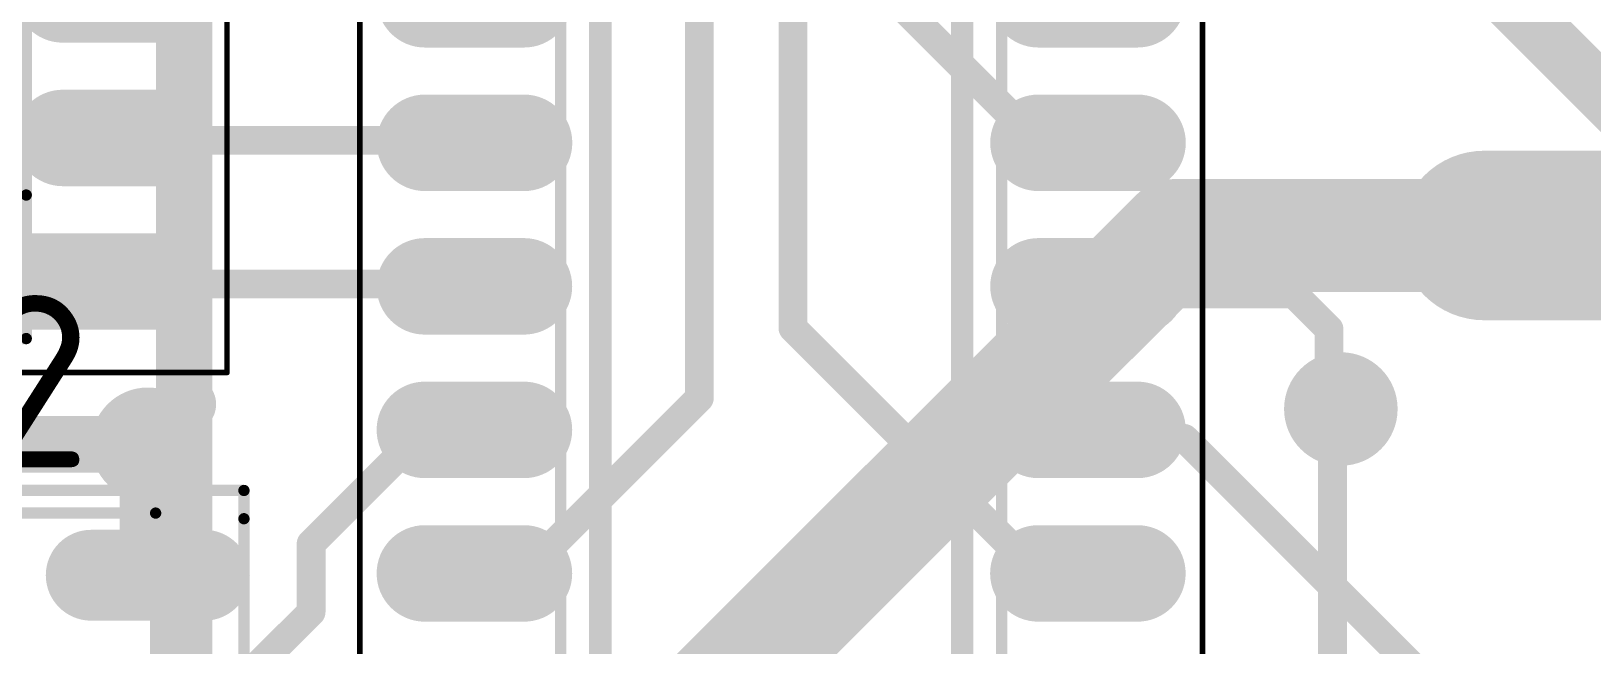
# Model space of a CAD drawing. Header units: inches. Extents: x 0 to 220, y 0 to 115.
# Drawn here: x 107.57 to 121.37, y 75.66 to 81.09 of the extents above; entities that cross this region are included whole.
import ezdxf

# ---------------------------------------------------------------- set-up
doc = ezdxf.new("R2010")
doc.units = ezdxf.units.IN
for name, color, linetype in [('Bottom Layer- Bottom', 5, 'Continuous'), ('Bottom Solder- Bot Mask', 6, 'Continuous'), ('Mechanical 13', 56, 'Continuous'), ('Mechanical 15', 56, 'Continuous'), ('Top Layer- Top', 1, 'Continuous'), ('Top Overlay- Top Silk', 2, 'Continuous'), ('Top Paste- Top Paste', 8, 'Continuous'), ('Top Solder- Top Mask', 216, 'Continuous')]:
    doc.layers.add(name, color=color, linetype=linetype)
doc.styles.add('GOST type B', font='', dxfattribs={"height": 0.2})
doc.styles.get('GOST type B').set_extended_font_data('GOST type B')

# ---------------------------------------------------------------- blocks, each defined once
blk = doc.blocks.new('16_SOIC_41')
at = {"layer": 'Top Layer- Top'}
blk.add_hatch(color=7, dxfattribs=at).paths.add_polyline_path([(-3.475, 4.77), (-1.95, 4.77), (-1.95, 4.12), (-3.475, 4.12)])
h = blk.add_hatch(color=7, dxfattribs=at)
edge = h.paths.add_edge_path()
edge.add_arc((-3.15, 3.175), 0.325, 90, 270)
edge.add_line((-3.15, 2.85), (-2.275, 2.85))
edge.add_arc((-2.275, 3.175), 0.325, 270, 450)
edge.add_line((-2.275, 3.5), (-3.15, 3.5))
at = {"layer": 'Top Paste- Top Paste'}
blk.add_hatch(color=7, dxfattribs=at).paths.add_polyline_path([(-3.475, 4.77), (-1.95, 4.77), (-1.95, 4.12), (-3.475, 4.12)])
h = blk.add_hatch(color=7, dxfattribs=at)
edge = h.paths.add_edge_path()
edge.add_arc((-3.15, 3.175), 0.325, 90, 270)
edge.add_line((-3.15, 2.85), (-2.275, 2.85))
edge.add_arc((-2.275, 3.175), 0.325, 270, 450)
edge.add_line((-2.275, 3.5), (-3.15, 3.5))
at = {"layer": 'Top Solder- Top Mask'}
blk.add_hatch(color=7, dxfattribs=at).paths.add_polyline_path([(-3.576, 4.872), (-1.848, 4.872), (-1.848, 4.018), (-3.576, 4.018)])
h = blk.add_hatch(color=7, dxfattribs=at)
edge = h.paths.add_edge_path()
edge.add_arc((-3.15, 3.175), 0.427, 90, 270)
edge.add_line((-3.15, 2.748), (-2.275, 2.748))
edge.add_arc((-2.275, 3.175), 0.427, 270, 450)
edge.add_line((-2.275, 3.602), (-3.15, 3.602))
h = blk.add_hatch(color=7, dxfattribs=at)
edge = h.paths.add_edge_path()
edge.add_arc((-3.149, 1.905), 0.427, 90, 270)
edge.add_line((-3.149, 1.478), (-2.274, 1.478))
edge.add_arc((-2.274, 1.905), 0.427, 270, 450)
edge.add_line((-2.274, 2.332), (-3.149, 2.332))
at = {"layer": 'Mechanical 13'}
for points in [[(1.95, 4.95, 0.1, 0.1, 0), (-1.95, 4.95, 0.1, 0.1, 0)], [(-1.95, 4.95, 0.1, 0.1, 0), (-1.95, -4.95, 0.1, 0.1, 0)], [(-0.68, 4.95, 0.1, 0.1, 0), (-1.95, 3.68, 0.1, 0.1, 0)]]:
    blk.add_lwpolyline(points, format="xyseb", dxfattribs=at)
for points in [[(-1.975, 4.95, 0.05, 0.05, 1), (-1.925, 4.95, 0.05, 0.05, 1)], [(-1.975, 4.95, 0.05, 0.05, 1), (-1.925, 4.95, 0.05, 0.05, 1)], [(-1.975, 3.68, 0.05, 0.05, 1), (-1.925, 3.68, 0.05, 0.05, 1)]]:
    blk.add_lwpolyline(points, format="xyseb", close=True, dxfattribs=at)
at = {"layer": 'Mechanical 15'}
for points in [[(3.725, 5.25, 0.05, 0.05, 0), (-3.725, 5.25, 0.05, 0.05, 0)], [(-3.725, -5.25, 0.05, 0.05, 0), (-3.725, 5.25, 0.05, 0.05, 0)]]:
    blk.add_lwpolyline(points, format="xyseb", dxfattribs=at)
blk.add_lwpolyline([(-3.737, 5.25, 0.025, 0.025, 1), (-3.712, 5.25, 0.025, 0.025, 1)], format="xyseb", close=True, dxfattribs=at)
blk.add_lwpolyline([(-3.737, 5.25, 0.025, 0.025, 1), (-3.712, 5.25, 0.025, 0.025, 1)], format="xyseb", close=True, dxfattribs=at)
blk = doc.blocks.new('16_SOIC_151')
at = {"layer": 'Top Layer- Top'}
h = blk.add_hatch(color=7, dxfattribs=at)
edge = h.paths.add_edge_path()
edge.add_arc((-3.149, 3.175), 0.325, 90, 270)
edge.add_line((-3.149, 2.85), (-2.274, 2.85))
edge.add_arc((-2.274, 3.175), 0.325, 270, 450)
edge.add_line((-2.274, 3.5), (-3.149, 3.5))
h = blk.add_hatch(color=7, dxfattribs=at)
edge = h.paths.add_edge_path()
edge.add_arc((2.274, 3.175), 0.325, 90, 270)
edge.add_line((2.274, 2.85), (3.149, 2.85))
edge.add_arc((3.149, 3.175), 0.325, 270, 450)
edge.add_line((3.149, 3.5), (2.274, 3.5))
h = blk.add_hatch(color=7, dxfattribs=at)
edge = h.paths.add_edge_path()
edge.add_arc((-3.149, 1.905), 0.325, 90, 270)
edge.add_line((-3.149, 1.58), (-2.274, 1.58))
edge.add_arc((-2.274, 1.905), 0.325, 270, 450)
edge.add_line((-2.274, 2.23), (-3.149, 2.23))
h = blk.add_hatch(color=7, dxfattribs=at)
edge = h.paths.add_edge_path()
edge.add_arc((2.275, 1.905), 0.325, 90, 270)
edge.add_line((2.275, 1.58), (3.15, 1.58))
edge.add_arc((3.15, 1.905), 0.325, 270, 450)
edge.add_line((3.15, 2.23), (2.275, 2.23))
h = blk.add_hatch(color=7, dxfattribs=at)
edge = h.paths.add_edge_path()
edge.add_arc((-3.15, 0.635), 0.325, 90, 270)
edge.add_line((-3.15, 0.31), (-2.275, 0.31))
edge.add_arc((-2.275, 0.635), 0.325, 270, 450)
edge.add_line((-2.275, 0.96), (-3.15, 0.96))
h = blk.add_hatch(color=7, dxfattribs=at)
edge = h.paths.add_edge_path()
edge.add_arc((2.275, 0.635), 0.325, 90, 270)
edge.add_line((2.275, 0.31), (3.15, 0.31))
edge.add_arc((3.15, 0.635), 0.325, 270, 450)
edge.add_line((3.15, 0.96), (2.275, 0.96))
h = blk.add_hatch(color=7, dxfattribs=at)
edge = h.paths.add_edge_path()
edge.add_arc((-3.15, -0.635), 0.325, 90, 270)
edge.add_line((-3.15, -0.96), (-2.275, -0.96))
edge.add_arc((-2.275, -0.635), 0.325, 270, 450)
edge.add_line((-2.275, -0.31), (-3.15, -0.31))
h = blk.add_hatch(color=7, dxfattribs=at)
edge = h.paths.add_edge_path()
edge.add_arc((2.275, -0.635), 0.325, 90, 270)
edge.add_line((2.275, -0.96), (3.15, -0.96))
edge.add_arc((3.15, -0.635), 0.325, 270, 450)
edge.add_line((3.15, -0.31), (2.275, -0.31))
h = blk.add_hatch(color=7, dxfattribs=at)
edge = h.paths.add_edge_path()
edge.add_arc((-3.15, -1.905), 0.325, 90, 270)
edge.add_line((-3.15, -2.23), (-2.275, -2.23))
edge.add_arc((-2.275, -1.905), 0.325, 270, 450)
edge.add_line((-2.275, -1.58), (-3.15, -1.58))
h = blk.add_hatch(color=7, dxfattribs=at)
edge = h.paths.add_edge_path()
edge.add_arc((2.274, -1.905), 0.325, 90, 270)
edge.add_line((2.274, -2.23), (3.149, -2.23))
edge.add_arc((3.149, -1.905), 0.325, 270, 450)
edge.add_line((3.149, -1.58), (2.274, -1.58))
at = {"layer": 'Top Paste- Top Paste'}
h = blk.add_hatch(color=7, dxfattribs=at)
edge = h.paths.add_edge_path()
edge.add_arc((-3.149, 3.175), 0.325, 90, 270)
edge.add_line((-3.149, 2.85), (-2.274, 2.85))
edge.add_arc((-2.274, 3.175), 0.325, 270, 450)
edge.add_line((-2.274, 3.5), (-3.149, 3.5))
h = blk.add_hatch(color=7, dxfattribs=at)
edge = h.paths.add_edge_path()
edge.add_arc((2.274, 3.175), 0.325, 90, 270)
edge.add_line((2.274, 2.85), (3.149, 2.85))
edge.add_arc((3.149, 3.175), 0.325, 270, 450)
edge.add_line((3.149, 3.5), (2.274, 3.5))
h = blk.add_hatch(color=7, dxfattribs=at)
edge = h.paths.add_edge_path()
edge.add_arc((-3.149, 1.905), 0.325, 90, 270)
edge.add_line((-3.149, 1.58), (-2.274, 1.58))
edge.add_arc((-2.274, 1.905), 0.325, 270, 450)
edge.add_line((-2.274, 2.23), (-3.149, 2.23))
h = blk.add_hatch(color=7, dxfattribs=at)
edge = h.paths.add_edge_path()
edge.add_arc((2.275, 1.905), 0.325, 90, 270)
edge.add_line((2.275, 1.58), (3.15, 1.58))
edge.add_arc((3.15, 1.905), 0.325, 270, 450)
edge.add_line((3.15, 2.23), (2.275, 2.23))
h = blk.add_hatch(color=7, dxfattribs=at)
edge = h.paths.add_edge_path()
edge.add_arc((-3.15, 0.635), 0.325, 90, 270)
edge.add_line((-3.15, 0.31), (-2.275, 0.31))
edge.add_arc((-2.275, 0.635), 0.325, 270, 450)
edge.add_line((-2.275, 0.96), (-3.15, 0.96))
h = blk.add_hatch(color=7, dxfattribs=at)
edge = h.paths.add_edge_path()
edge.add_arc((2.275, 0.635), 0.325, 90, 270)
edge.add_line((2.275, 0.31), (3.15, 0.31))
edge.add_arc((3.15, 0.635), 0.325, 270, 450)
edge.add_line((3.15, 0.96), (2.275, 0.96))
h = blk.add_hatch(color=7, dxfattribs=at)
edge = h.paths.add_edge_path()
edge.add_arc((-3.15, -0.635), 0.325, 90, 270)
edge.add_line((-3.15, -0.96), (-2.275, -0.96))
edge.add_arc((-2.275, -0.635), 0.325, 270, 450)
edge.add_line((-2.275, -0.31), (-3.15, -0.31))
h = blk.add_hatch(color=7, dxfattribs=at)
edge = h.paths.add_edge_path()
edge.add_arc((2.275, -0.635), 0.325, 90, 270)
edge.add_line((2.275, -0.96), (3.15, -0.96))
edge.add_arc((3.15, -0.635), 0.325, 270, 450)
edge.add_line((3.15, -0.31), (2.275, -0.31))
h = blk.add_hatch(color=7, dxfattribs=at)
edge = h.paths.add_edge_path()
edge.add_arc((-3.15, -1.905), 0.325, 90, 270)
edge.add_line((-3.15, -2.23), (-2.275, -2.23))
edge.add_arc((-2.275, -1.905), 0.325, 270, 450)
edge.add_line((-2.275, -1.58), (-3.15, -1.58))
h = blk.add_hatch(color=7, dxfattribs=at)
edge = h.paths.add_edge_path()
edge.add_arc((2.274, -1.905), 0.325, 90, 270)
edge.add_line((2.274, -2.23), (3.149, -2.23))
edge.add_arc((3.149, -1.905), 0.325, 270, 450)
edge.add_line((3.149, -1.58), (2.274, -1.58))
at = {"layer": 'Top Solder- Top Mask'}
h = blk.add_hatch(color=7, dxfattribs=at)
edge = h.paths.add_edge_path()
edge.add_arc((-3.149, 3.175), 0.427, 90, 270)
edge.add_line((-3.149, 2.748), (-2.274, 2.748))
edge.add_arc((-2.274, 3.175), 0.427, 270, 450)
edge.add_line((-2.274, 3.602), (-3.149, 3.602))
h = blk.add_hatch(color=7, dxfattribs=at)
edge = h.paths.add_edge_path()
edge.add_arc((2.274, 3.175), 0.427, 90, 270)
edge.add_line((2.274, 2.748), (3.149, 2.748))
edge.add_arc((3.149, 3.175), 0.427, 270, 450)
edge.add_line((3.149, 3.602), (2.274, 3.602))
h = blk.add_hatch(color=7, dxfattribs=at)
edge = h.paths.add_edge_path()
edge.add_arc((-3.149, 1.905), 0.427, 90, 270)
edge.add_line((-3.149, 1.478), (-2.274, 1.478))
edge.add_arc((-2.274, 1.905), 0.427, 270, 450)
edge.add_line((-2.274, 2.332), (-3.149, 2.332))
h = blk.add_hatch(color=7, dxfattribs=at)
edge = h.paths.add_edge_path()
edge.add_arc((2.275, 1.905), 0.427, 90, 270)
edge.add_line((2.275, 1.478), (3.15, 1.478))
edge.add_arc((3.15, 1.905), 0.427, 270, 450)
edge.add_line((3.15, 2.332), (2.275, 2.332))
h = blk.add_hatch(color=7, dxfattribs=at)
edge = h.paths.add_edge_path()
edge.add_arc((-3.15, 0.635), 0.427, 90, 270)
edge.add_line((-3.15, 0.208), (-2.275, 0.208))
edge.add_arc((-2.275, 0.635), 0.427, 270, 450)
edge.add_line((-2.275, 1.062), (-3.15, 1.062))
h = blk.add_hatch(color=7, dxfattribs=at)
edge = h.paths.add_edge_path()
edge.add_arc((2.275, 0.635), 0.427, 90, 270)
edge.add_line((2.275, 0.208), (3.15, 0.208))
edge.add_arc((3.15, 0.635), 0.427, 270, 450)
edge.add_line((3.15, 1.062), (2.275, 1.062))
h = blk.add_hatch(color=7, dxfattribs=at)
edge = h.paths.add_edge_path()
edge.add_arc((-3.15, -0.635), 0.427, 90, 270)
edge.add_line((-3.15, -1.062), (-2.275, -1.062))
edge.add_arc((-2.275, -0.635), 0.427, 270, 450)
edge.add_line((-2.275, -0.208), (-3.15, -0.208))
h = blk.add_hatch(color=7, dxfattribs=at)
edge = h.paths.add_edge_path()
edge.add_arc((2.275, -0.635), 0.427, 90, 270)
edge.add_line((2.275, -1.062), (3.15, -1.062))
edge.add_arc((3.15, -0.635), 0.427, 270, 450)
edge.add_line((3.15, -0.208), (2.275, -0.208))
h = blk.add_hatch(color=7, dxfattribs=at)
edge = h.paths.add_edge_path()
edge.add_arc((-3.15, -1.905), 0.427, 90, 270)
edge.add_line((-3.15, -2.332), (-2.275, -2.332))
edge.add_arc((-2.275, -1.905), 0.427, 270, 450)
edge.add_line((-2.275, -1.478), (-3.15, -1.478))
h = blk.add_hatch(color=7, dxfattribs=at)
edge = h.paths.add_edge_path()
edge.add_arc((2.274, -1.905), 0.427, 90, 270)
edge.add_line((2.274, -2.332), (3.149, -2.332))
edge.add_arc((3.149, -1.905), 0.427, 270, 450)
edge.add_line((3.149, -1.478), (2.274, -1.478))
at = {"layer": 'Mechanical 13'}
for points in [[(-1.95, 4.95, 0.1, 0.1, 0), (-1.95, -4.95, 0.1, 0.1, 0)], [(1.95, -4.95, 0.1, 0.1, 0), (1.95, 4.95, 0.1, 0.1, 0)]]:
    blk.add_lwpolyline(points, format="xyseb", dxfattribs=at)
at = {"layer": 'Mechanical 15'}
for points in [[(-3.725, 5.25, 0.05, 0.05, 0), (-3.725, -5.25, 0.05, 0.05, 0)], [(3.725, 5.25, 0.05, 0.05, 0), (3.725, -5.25, 0.05, 0.05, 0)]]:
    blk.add_lwpolyline(points, format="xyseb", dxfattribs=at)
at = {"layer": 'Top Overlay- Top Silk'}
for points in [[(-1.6, 4.95, 0.2, 0.2, 0), (-1.6, -4.95, 0.2, 0.2, 0)], [(1.6, 4.95, 0.2, 0.2, 0), (1.6, -4.95, 0.2, 0.2, 0)]]:
    blk.add_lwpolyline(points, format="xyseb", dxfattribs=at)
blk = doc.blocks.new('14_SOIC_153')
at = {"layer": 'Top Layer- Top'}
h = blk.add_hatch(color=7, dxfattribs=at)
edge = h.paths.add_edge_path()
edge.add_arc((5.4, 0), 0.3, 90, 270)
edge.add_line((5.4, -0.3), (6.4, -0.3))
edge.add_arc((6.4, 0), 0.3, 270, 450)
edge.add_line((6.4, 0.3), (5.4, 0.3))
at = {"layer": 'Top Paste- Top Paste'}
h = blk.add_hatch(color=7, dxfattribs=at)
edge = h.paths.add_edge_path()
edge.add_arc((5.4, 0), 0.3, 90, 270)
edge.add_line((5.4, -0.3), (6.4, -0.3))
edge.add_arc((6.4, 0), 0.3, 270, 450)
edge.add_line((6.4, 0.3), (5.4, 0.3))
at = {"layer": 'Top Solder- Top Mask'}
h = blk.add_hatch(color=7, dxfattribs=at)
edge = h.paths.add_edge_path()
edge.add_arc((5.4, 0), 0.402, 90, 270)
edge.add_line((5.4, -0.402), (6.4, -0.402))
edge.add_arc((6.4, 0), 0.402, 270, 450)
edge.add_line((6.4, 0.402), (5.4, 0.402))
at = {"layer": 'Mechanical 13'}
for points in [[(-0.168, 0.55, 0.1, 0.1, 0), (5.969, 0.55, 0.1, 0.1, 0)], [(5.969, -8.15, 0.1, 0.1, 0), (5.969, 0.55, 0.1, 0.1, 0)]]:
    blk.add_lwpolyline(points, format="xyseb", dxfattribs=at)
blk.add_lwpolyline([(5.944, 0.55, 0.05, 0.05, 1), (5.994, 0.55, 0.05, 0.05, 1)], format="xyseb", close=True, dxfattribs=at)
blk.add_lwpolyline([(5.944, 0.55, 0.05, 0.05, 1), (5.994, 0.55, 0.05, 0.05, 1)], format="xyseb", close=True, dxfattribs=at)
at = {"layer": 'Mechanical 15'}
for points in [[(-0.75, 0.75, 0.1, 0.1, 0), (6.75, 0.75, 0.1, 0.1, 0)], [(6.75, 0.5, 0.1, 0.1, 0), (6.75, 0.75, 0.1, 0.1, 0)], [(6.75, -8.25, 0.1, 0.1, 0), (6.75, 0.5, 0.1, 0.1, 0)]]:
    blk.add_lwpolyline(points, format="xyseb", dxfattribs=at)
for points in [[(6.725, 0.75, 0.05, 0.05, 1), (6.775, 0.75, 0.05, 0.05, 1)], [(6.725, 0.75, 0.05, 0.05, 1), (6.775, 0.75, 0.05, 0.05, 1)], [(6.725, 0.5, 0.05, 0.05, 1), (6.775, 0.5, 0.05, 0.05, 1)], [(6.725, 0.5, 0.05, 0.05, 1), (6.775, 0.5, 0.05, 0.05, 1)]]:
    blk.add_lwpolyline(points, format="xyseb", close=True, dxfattribs=at)

msp = doc.modelspace()

# ---------------------------------------------------------------- hatches: boundary and pattern name
at = {"layer": 'Bottom Layer- Bottom'}
h = msp.add_hatch(color=7, dxfattribs=at)
edge = h.paths.add_edge_path()
edge.add_arc((119.148, 77.75), 0.4, 0, 360)
h = msp.add_hatch(color=7, dxfattribs=at)
edge = h.paths.add_edge_path()
edge.add_arc((108.6, 77.438), 0.4, 0, 360)
at = {"layer": 'Bottom Solder- Bot Mask'}
h = msp.add_hatch(color=7, dxfattribs=at)
edge = h.paths.add_edge_path()
edge.add_arc((119.148, 77.75), 0.502, 0, 360)
h = msp.add_hatch(color=7, dxfattribs=at)
edge = h.paths.add_edge_path()
edge.add_arc((108.6, 77.438), 0.502, 0, 360)
at = {"layer": 'Top Layer- Top'}
h = msp.add_hatch(color=7, dxfattribs=at)
edge = h.paths.add_edge_path()
edge.add_arc((119.148, 77.75), 0.4, 0, 360)
h = msp.add_hatch(color=7, dxfattribs=at)
edge = h.paths.add_edge_path()
edge.add_arc((108.6, 77.438), 0.4, 0, 360)
at = {"layer": 'Top Solder- Top Mask'}
h = msp.add_hatch(color=7, dxfattribs=at)
edge = h.paths.add_edge_path()
edge.add_arc((119.148, 77.75), 0.502, 0, 360)
h = msp.add_hatch(color=7, dxfattribs=at)
edge = h.paths.add_edge_path()
edge.add_arc((108.6, 77.438), 0.502, 0, 360)

# ---------------------------------------------------------------- linework, layer by layer
at = {"layer": 'Bottom Layer- Bottom'}
for points in [[(108.921, 69.581, 0.5, 0.5, 0), (108.921, 82.613, 0.5, 0.5, 0)], [(120.416, 79.285, 1.5, 1.5, 0), (122.648, 79.285, 1.5, 1.5, 0)], [(111.526, 73.123, 1, 1, 0), (117.687, 79.285, 1, 1, 0)], [(117.687, 79.285, 1, 1, 0), (120.416, 79.285, 1, 1, 0)], [(108.6, 77.438, 0.5, 0.5, 0), (108.954, 77.792, 0.5, 0.5, 0)], [(119.074, 77.676, 0.254, 0.254, 0), (119.148, 77.75, 0.254, 0.254, 0)], [(103.179, 77.438, 0.5, 0.5, 0), (108.6, 77.438, 0.5, 0.5, 0)], [(119.074, 69.801, 0.254, 0.254, 0), (119.074, 77.676, 0.254, 0.254, 0)]]:
    msp.add_lwpolyline(points, format="xyseb", dxfattribs=at)
for points in [[(120.041, 79.285, 0.75, 0.75, 1), (120.791, 79.285, 0.75, 0.75, 1)], [(117.437, 79.285, 0.5, 0.5, 1), (117.937, 79.285, 0.5, 0.5, 1)], [(117.437, 79.285, 0.5, 0.5, 1), (117.937, 79.285, 0.5, 0.5, 1)], [(120.166, 79.285, 0.5, 0.5, 1), (120.666, 79.285, 0.5, 0.5, 1)], [(108.829, 77.792, 0.25, 0.25, 1), (109.079, 77.792, 0.25, 0.25, 1)], [(119.084, 77.75, 0.127, 0.127, 1), (119.211, 77.75, 0.127, 0.127, 1)], [(108.475, 77.438, 0.25, 0.25, 1), (108.725, 77.438, 0.25, 0.25, 1)], [(108.475, 77.438, 0.25, 0.25, 1), (108.725, 77.438, 0.25, 0.25, 1)], [(119.01, 77.676, 0.127, 0.127, 1), (119.137, 77.676, 0.127, 0.127, 1)], [(119.01, 77.676, 0.127, 0.127, 1), (119.137, 77.676, 0.127, 0.127, 1)]]:
    msp.add_lwpolyline(points, format="xyseb", close=True, dxfattribs=at)
at = {"layer": 'Top Layer- Top'}
for points in [[(114.304, 78.466, 0.254, 0.254, 0), (114.304, 94.089, 0.254, 0.254, 0)], [(113.477, 77.846, 0.254, 0.254, 0), (113.477, 88.714, 0.254, 0.254, 0)], [(119.356, 82.645, 0.5, 0.5, 0), (121.702, 80.299, 0.5, 0.5, 0)], [(114.708, 81.871, 0.254, 0.254, 0), (116.474, 80.105, 0.254, 0.254, 0)], [(108.287, 80.148, 0.254, 0.254, 0), (108.308, 80.127, 0.254, 0.254, 0)], [(108.308, 80.127, 0.254, 0.254, 0), (111.466, 80.127, 0.254, 0.254, 0)], [(111.466, 80.127, 0.254, 0.254, 0), (111.488, 80.105, 0.254, 0.254, 0)], [(116.474, 80.105, 0.254, 0.254, 0), (116.912, 80.105, 0.254, 0.254, 0)], [(108.287, 78.878, 0.254, 0.254, 0), (108.308, 78.857, 0.254, 0.254, 0)], [(108.308, 78.857, 0.254, 0.254, 0), (111.466, 78.857, 0.254, 0.254, 0)], [(111.466, 78.857, 0.254, 0.254, 0), (111.488, 78.835, 0.254, 0.254, 0)], [(116.912, 78.835, 0.254, 0.254, 0), (116.98, 78.767, 0.254, 0.254, 0)], [(116.98, 78.767, 0.254, 0.254, 0), (118.733, 78.767, 0.254, 0.254, 0)], [(118.733, 78.767, 0.254, 0.254, 0), (119.043, 78.457, 0.254, 0.254, 0)], [(114.304, 78.466, 0.254, 0.254, 0), (116.474, 76.295, 0.254, 0.254, 0)], [(119.043, 77.854, 0.254, 0.254, 0), (119.043, 78.457, 0.254, 0.254, 0)], [(111.925, 76.295, 0.254, 0.254, 0), (113.477, 77.846, 0.254, 0.254, 0)], [(119.043, 77.854, 0.254, 0.254, 0), (119.148, 77.75, 0.254, 0.254, 0)], [(108.6, 76.279, 0.5, 0.5, 0), (108.6, 77.438, 0.5, 0.5, 0)], [(110.044, 76.558, 0.254, 0.254, 0), (111.05, 77.565, 0.254, 0.254, 0)], [(116.912, 77.565, 0.254, 0.254, 0), (116.987, 77.49, 0.254, 0.254, 0)], [(116.987, 77.49, 0.254, 0.254, 0), (117.765, 77.49, 0.254, 0.254, 0)], [(117.765, 77.49, 0.254, 0.254, 0), (119.896, 75.359, 0.254, 0.254, 0)], [(110.044, 75.952, 0.254, 0.254, 0), (110.044, 76.558, 0.254, 0.254, 0)], [(111.707, 76.295, 0.254, 0.254, 0), (111.925, 76.295, 0.254, 0.254, 0)], [(116.474, 76.295, 0.254, 0.254, 0), (116.912, 76.295, 0.254, 0.254, 0)], [(109.116, 75.025, 0.254, 0.254, 0), (110.044, 75.952, 0.254, 0.254, 0)]]:
    msp.add_lwpolyline(points, format="xyseb", dxfattribs=at)
for points in [[(108.223, 80.148, 0.127, 0.127, 1), (108.35, 80.148, 0.127, 0.127, 1)], [(108.245, 80.127, 0.127, 0.127, 1), (108.372, 80.127, 0.127, 0.127, 1)], [(108.245, 80.127, 0.127, 0.127, 1), (108.372, 80.127, 0.127, 0.127, 1)], [(111.403, 80.127, 0.127, 0.127, 1), (111.53, 80.127, 0.127, 0.127, 1)], [(111.403, 80.127, 0.127, 0.127, 1), (111.53, 80.127, 0.127, 0.127, 1)], [(111.424, 80.105, 0.127, 0.127, 1), (111.551, 80.105, 0.127, 0.127, 1)], [(116.411, 80.105, 0.127, 0.127, 1), (116.538, 80.105, 0.127, 0.127, 1)], [(116.411, 80.105, 0.127, 0.127, 1), (116.538, 80.105, 0.127, 0.127, 1)], [(116.848, 80.105, 0.127, 0.127, 1), (116.975, 80.105, 0.127, 0.127, 1)], [(108.223, 78.878, 0.127, 0.127, 1), (108.35, 78.878, 0.127, 0.127, 1)], [(108.245, 78.857, 0.127, 0.127, 1), (108.372, 78.857, 0.127, 0.127, 1)], [(108.245, 78.857, 0.127, 0.127, 1), (108.372, 78.857, 0.127, 0.127, 1)], [(111.403, 78.857, 0.127, 0.127, 1), (111.53, 78.857, 0.127, 0.127, 1)], [(111.403, 78.857, 0.127, 0.127, 1), (111.53, 78.857, 0.127, 0.127, 1)], [(111.424, 78.835, 0.127, 0.127, 1), (111.551, 78.835, 0.127, 0.127, 1)], [(116.848, 78.835, 0.127, 0.127, 1), (116.975, 78.835, 0.127, 0.127, 1)], [(116.916, 78.767, 0.127, 0.127, 1), (117.043, 78.767, 0.127, 0.127, 1)], [(116.916, 78.767, 0.127, 0.127, 1), (117.043, 78.767, 0.127, 0.127, 1)], [(118.669, 78.767, 0.127, 0.127, 1), (118.796, 78.767, 0.127, 0.127, 1)], [(118.669, 78.767, 0.127, 0.127, 1), (118.796, 78.767, 0.127, 0.127, 1)], [(114.24, 78.466, 0.127, 0.127, 1), (114.367, 78.466, 0.127, 0.127, 1)], [(114.24, 78.466, 0.127, 0.127, 1), (114.367, 78.466, 0.127, 0.127, 1)], [(118.98, 78.457, 0.127, 0.127, 1), (119.107, 78.457, 0.127, 0.127, 1)], [(118.98, 78.457, 0.127, 0.127, 1), (119.107, 78.457, 0.127, 0.127, 1)], [(113.413, 77.846, 0.127, 0.127, 1), (113.54, 77.846, 0.127, 0.127, 1)], [(113.413, 77.846, 0.127, 0.127, 1), (113.54, 77.846, 0.127, 0.127, 1)], [(118.98, 77.854, 0.127, 0.127, 1), (119.107, 77.854, 0.127, 0.127, 1)], [(118.98, 77.854, 0.127, 0.127, 1), (119.107, 77.854, 0.127, 0.127, 1)], [(119.084, 77.75, 0.127, 0.127, 1), (119.211, 77.75, 0.127, 0.127, 1)], [(108.475, 77.438, 0.25, 0.25, 1), (108.725, 77.438, 0.25, 0.25, 1)], [(110.987, 77.565, 0.127, 0.127, 1), (111.114, 77.565, 0.127, 0.127, 1)], [(116.848, 77.565, 0.127, 0.127, 1), (116.975, 77.565, 0.127, 0.127, 1)], [(116.924, 77.49, 0.127, 0.127, 1), (117.051, 77.49, 0.127, 0.127, 1)], [(116.924, 77.49, 0.127, 0.127, 1), (117.051, 77.49, 0.127, 0.127, 1)], [(117.701, 77.49, 0.127, 0.127, 1), (117.828, 77.49, 0.127, 0.127, 1)], [(117.701, 77.49, 0.127, 0.127, 1), (117.828, 77.49, 0.127, 0.127, 1)], [(109.98, 76.558, 0.127, 0.127, 1), (110.107, 76.558, 0.127, 0.127, 1)], [(109.98, 76.558, 0.127, 0.127, 1), (110.107, 76.558, 0.127, 0.127, 1)], [(108.475, 76.279, 0.25, 0.25, 1), (108.725, 76.279, 0.25, 0.25, 1)], [(111.643, 76.295, 0.127, 0.127, 1), (111.77, 76.295, 0.127, 0.127, 1)], [(111.862, 76.295, 0.127, 0.127, 1), (111.989, 76.295, 0.127, 0.127, 1)], [(111.862, 76.295, 0.127, 0.127, 1), (111.989, 76.295, 0.127, 0.127, 1)], [(116.411, 76.295, 0.127, 0.127, 1), (116.538, 76.295, 0.127, 0.127, 1)], [(116.411, 76.295, 0.127, 0.127, 1), (116.538, 76.295, 0.127, 0.127, 1)], [(116.848, 76.295, 0.127, 0.127, 1), (116.975, 76.295, 0.127, 0.127, 1)], [(109.98, 75.952, 0.127, 0.127, 1), (110.107, 75.952, 0.127, 0.127, 1)], [(109.98, 75.952, 0.127, 0.127, 1), (110.107, 75.952, 0.127, 0.127, 1)]]:
    msp.add_lwpolyline(points, format="xyseb", close=True, dxfattribs=at)

# ---------------------------------------------------------------- block references
at = {"rotation": 180}
msp.add_blockref('16_SOIC_41', (105.575, 83.323), dxfattribs=at)
for name, p in [('16_SOIC_151', (114.2, 78.2)), ('14_SOIC_153', (102.7, 76.279))]:
    msp.add_blockref(name, p)

# ---------------------------------------------------------------- texts
at = {"layer": 'Top Overlay- Top Silk', "style": 'GOST type B'}
msp.add_text('DD2', height=1.524, dxfattribs=at).set_placement((104.602, 77.234))

doc.saveas('drawing.dxf')
